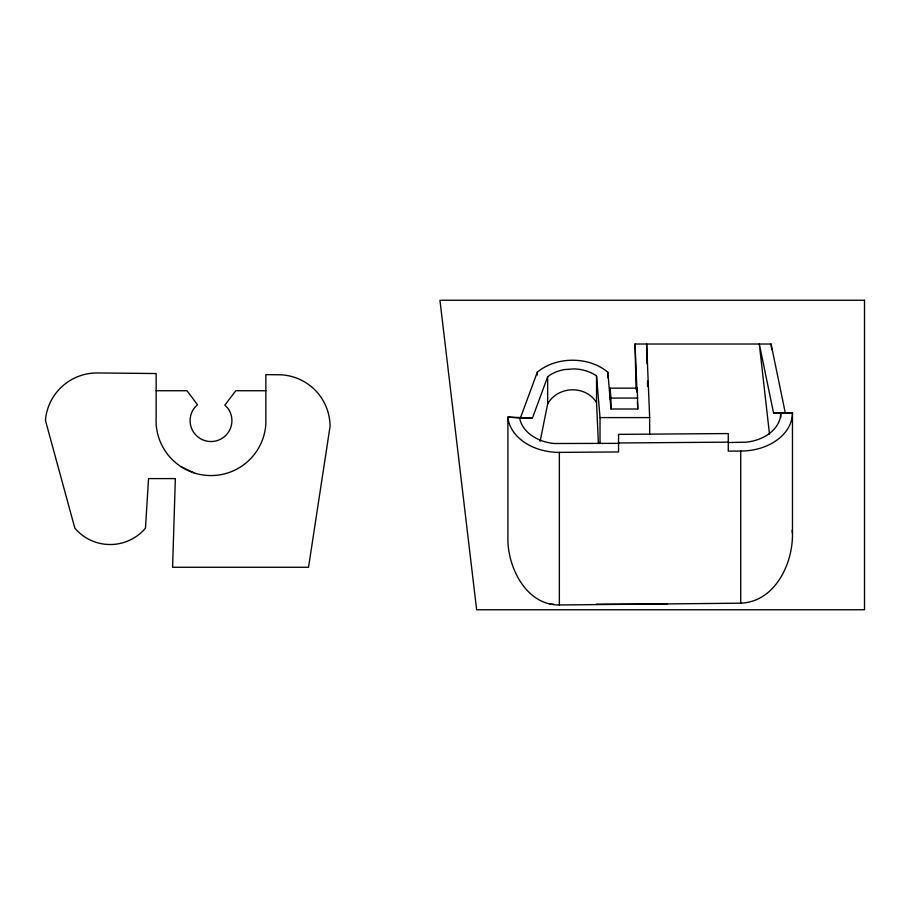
<?xml version="1.0" encoding="UTF-8"?>
<svg xmlns="http://www.w3.org/2000/svg" width="910" height="910" viewBox="0 0 910 910"><rect width="100%" height="100%" fill="white"/><g stroke="black" fill="none" stroke-linecap="round" stroke-linejoin="round"><path stroke-width="1.36" d="M769.485 434.047L759.304 344.014L773.591 413.163L792.462 412.787L792.462 533.249C793.065 563.745 774.99 601.817 740.729 603.182L559.366 604.968C527.197 605.389 508.77 569.512 507.905 541.143L507.905 417.11L532.464 417.997L547.672 376.763L549.993 375.034A34.682 25.651 0 0 1 564.393 369.585L574.46 368.891A34.694 25.662 0 0 1 595.72 375.398L596.539 376.023L600.02 417.599L600.02 443.102M540.108 441.373L547.672 403.869L547.672 376.763M520.736 417.11L537.264 372.304A46.342 34.284 0 0 1 607.869 372.304L610.951 409L637.751 409L637.33 388.161L610.121 388.161L610.121 399.103M547.672 403.869C557.875 385.851 585.471 384.885 596.539 402.516L598.405 443.329M618.55 442.965L728.273 442.158M618.55 443.352L554.144 443.511A40.074 29.643 0 0 1 519.633 417.997L507.905 417.11L508.087 419.112A51.722 38.254 0 0 0 559.366 452.384L618.55 451.951L618.55 434.366L728.273 433.558L728.273 451.132L740.729 451.041A51.722 38.254 0 0 0 792.462 412.787L773.591 413.163M728.273 442.544L745.961 442.18A40.074 29.643 0 0 0 780.462 416.655L780.78 413.163L780.78 417.326M636.067 389.4L635.032 344.014L771.066 344.014L785.273 412.787M156.145 390.731L186.994 390.731L197.481 404.723L194.581 407.68A20.907 20.907 0 0 0 196.685 435.856A20.907 20.907 0 0 0 224.929 436.22A20.907 20.907 0 0 0 227.75 408.112L224.85 405.132L235.804 390.731L265.856 390.731M610.121 388.161L610.951 398.068L637.751 398.068M600.02 417.599L649.66 417.599L649.66 434.593M519.633 417.997L532.464 417.997M549.458 604.183L553.701 604.183M596.164 604.183L666.928 604.183M180.976 466.637L193.91 472.836M771.066 344.014L771.703 349.667M792.144 530.428L792.462 533.249M649.66 417.599L646.657 344.014L647.101 363.841M635.032 344.014L637.034 392.039M637.455 401.924L637.751 409M647.476 380.824L647.601 386.488M740.729 451.041L740.729 603.182M637.33 388.161L637.33 392.267M610.951 398.068L610.951 409M607.869 372.304L607.869 377.809M596.539 376.023L596.539 402.516M559.366 452.384L559.366 604.968M537.264 372.304L537.264 375.057M175.346 478.592L172.593 567.26L308.536 567.26L330.046 426.483A51.722 51.722 0 0 0 278.324 374.749L265.856 374.636L265.856 423.616A54.941 54.941 0 0 1 208.003 475.486A54.941 54.941 0 0 1 156.145 417.622L156.145 373.544L96.96 372.952A51.722 51.722 0 0 0 45.682 417.929L45.5 420.647L74.859 528.21A46.342 46.342 0 0 0 145.463 528.21L148.546 478.592L175.346 478.592M864.5 300.254L439.951 300.254L476.635 609.745L864.5 609.745L864.5 300.254"/></g></svg>
